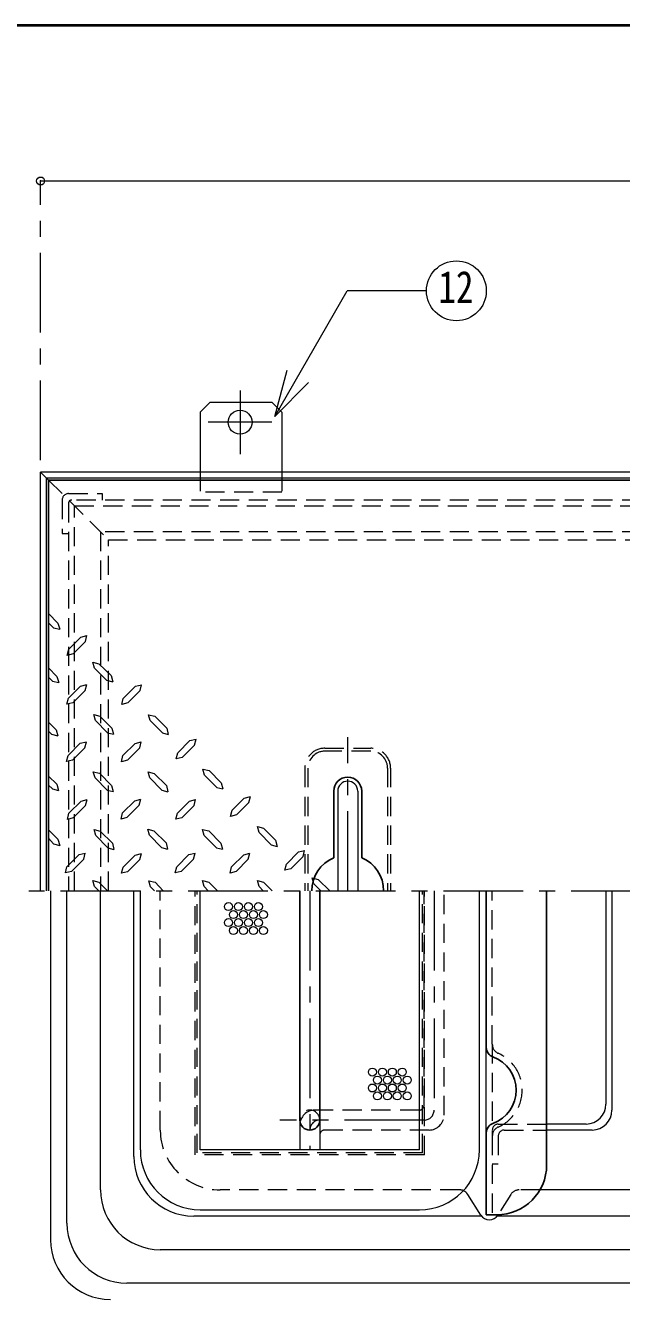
# Model space of a CAD drawing. Units: millimetres at full size, sheet at 1:8; details may follow other scales. Extents: x -1685 to 1555, y -1115 to 1133.
# Drawn here: x -1137 to -838, y 494 to 1133 of the extents above; entities that cross this region are included whole.
import ezdxf
from ezdxf.enums import TextEntityAlignment as Align

# ---------------------------------------------------------------- set-up
doc = ezdxf.new("R2010")
doc.units = ezdxf.units.MM
doc.header["$LTSCALE"] = 8
doc.header["$PDMODE"] = 32
doc.header["$PDSIZE"] = 4
doc.linetypes.add('CHAIN1', pattern=[8, 5, -1, 1, -1])
doc.linetypes.add('DASHED1', pattern=[1.8, 1.2, -0.6])
doc.layers.add('0-0_ﾚｲﾔ1', color=4, linetype='Continuous', lineweight=9)
doc.styles.add('ＭＳ ゴシック', font='')
doc.styles.get('ＭＳ ゴシック').set_extended_font_data('MS Gothic')

msp = doc.modelspace()

# ---------------------------------------------------------------- linework, layer by layer
at = {"layer": '0-0_ﾚｲﾔ1', "color": 1, "lineweight": 40}
msp.add_line((1555.424, 1133.018), (-1684.576, 1133.018), dxfattribs=at)
at = {"layer": '0-0_ﾚｲﾔ1', "linetype": 'CHAIN1'}
for p, q in [((-1129.576, 915.018), (-1129.576, 1055.018)), ((-1029.576, 950.018), (-1029.576, 918.018)), ((-1013.576, 934.018), (-1045.576, 934.018)), ((-975.576, 699.018), (-975.576, 776.018)), ((-1375.576, 699.018), (-114.576, 699.018)), ((-994.576, 699.018), (-994.576, 569.018)), ((-932.266, 699.018), (-932.266, 589.018)), ((-937.266, 584.018), (-1009.576, 584.018))]:
    msp.add_line(p, q, dxfattribs=at)
at = {"layer": '0-0_ﾚｲﾔ1'}
for p, q in [((-1129.576, 1055.018), (-409.576, 1055.018)), ((-1044.576, 944.018), (-1049.576, 939.018)), ((-1044.576, 944.018), (-1013.576, 944.018)), ((-1008.576, 939.018), (-1013.576, 944.018)), ((-1049.576, 939.018), (-1049.576, 909.018)), ((-1008.576, 939.018), (-1008.576, 909.018)), ((-1126.576, 906.018), (-1125.576, 905.018)), ((-1120.899, 833.247), (-1125.576, 838.111)), ((-1123.117, 830.932), (-1125.576, 833.391)), ((-1123.117, 830.932), (-1120.032, 830.161)), ((-1120.899, 833.247), (-1120.032, 830.161)), ((-1109.424, 826.207), (-1115.403, 820.132)), ((-1109.424, 826.207), (-1106.339, 827.075)), ((-1107.11, 823.99), (-1106.339, 827.075)), ((-1107.11, 823.99), (-1113.185, 817.915)), ((-1103.446, 813.768), (-1100.36, 812.9)), ((-1102.578, 810.682), (-1103.446, 813.768)), ((-1094.285, 806.922), (-1100.36, 812.9)), ((-1121.382, 806.536), (-1125.576, 810.898)), ((-1123.599, 804.222), (-1125.576, 806.199)), ((-1121.382, 806.536), (-1120.514, 803.45)), ((-1096.503, 804.607), (-1102.578, 810.682)), ((-1094.285, 806.922), (-1093.417, 803.836)), ((-1123.599, 804.222), (-1120.514, 803.45)), ((-1109.521, 801.715), (-1115.596, 795.64)), ((-1109.521, 801.715), (-1106.435, 802.486)), ((-1107.207, 799.497), (-1106.435, 802.486)), ((-1096.503, 804.607), (-1093.417, 803.836)), ((-1082.039, 801.618), (-1088.114, 795.543)), ((-1082.039, 801.618), (-1078.953, 802.39)), ((-1079.724, 799.4), (-1078.953, 802.39)), ((-1102.964, 787.443), (-1099.878, 786.672)), ((-1102.096, 784.454), (-1102.964, 787.443)), ((-1093.803, 780.597), (-1099.878, 786.672)), ((-1075.482, 787.347), (-1072.396, 786.575)), ((-1074.614, 784.357), (-1075.482, 787.347)), ((-1066.321, 780.5), (-1072.396, 786.575)), ((-1121.767, 779.825), (-1125.576, 783.634)), ((-1121.767, 779.825), (-1120.996, 776.74)), ((-1096.021, 778.282), (-1102.096, 784.454)), ((-1093.803, 780.597), (-1093.032, 777.511)), ((-1068.539, 778.186), (-1074.614, 784.357)), ((-1066.321, 780.5), (-1065.549, 777.415)), ((-1124.082, 777.511), (-1125.576, 779.006)), ((-1124.082, 777.511), (-1120.996, 776.74)), ((-1109.714, 772.979), (-1106.628, 773.75)), ((-1107.399, 770.761), (-1106.628, 773.75)), ((-1096.021, 778.282), (-1093.032, 777.511)), ((-1082.232, 772.882), (-1079.146, 773.654)), ((-1079.917, 770.665), (-1079.146, 773.654)), ((-1068.539, 778.186), (-1065.549, 777.415)), ((-1054.749, 774.329), (-1060.824, 768.254)), ((-1054.749, 774.329), (-1051.664, 775.1)), ((-1052.435, 772.111), (-1051.664, 775.1)), ((-1109.714, 772.979), (-1115.789, 766.904)), ((-1082.232, 772.882), (-1088.307, 766.807)), ((-1121.478, 752.44), (-1125.576, 756.538)), ((-1103.157, 758.707), (-1100.071, 757.936)), ((-1102.289, 755.718), (-1103.157, 758.707)), ((-1096.214, 749.547), (-1102.289, 755.718)), ((-1093.996, 751.861), (-1100.071, 757.936)), ((-1075.674, 758.611), (-1072.589, 757.84)), ((-1074.807, 755.622), (-1075.674, 758.611)), ((-1068.732, 749.45), (-1074.807, 755.622)), ((-1066.514, 751.765), (-1072.589, 757.84)), ((-1048.192, 760.057), (-1045.107, 759.286)), ((-1047.324, 757.068), (-1048.192, 760.057)), ((-1041.249, 750.897), (-1047.324, 757.068)), ((-1039.032, 753.211), (-1045.107, 759.286)), ((-1123.696, 750.125), (-1125.576, 752.006)), ((-1123.696, 750.125), (-1120.61, 749.354)), ((-1121.478, 752.44), (-1120.61, 749.354)), ((-1096.214, 749.547), (-1093.224, 748.775)), ((-1093.996, 751.861), (-1093.224, 748.775)), ((-1068.732, 749.45), (-1065.742, 748.679)), ((-1066.514, 751.765), (-1065.742, 748.679)), ((-1041.249, 750.897), (-1038.26, 750.125)), ((-1039.032, 753.211), (-1038.26, 750.125)), ((-1109.328, 743.954), (-1115.403, 737.879)), ((-1109.328, 743.954), (-1106.242, 744.725)), ((-1107.014, 741.736), (-1106.242, 744.725)), ((-1082.424, 744.147), (-1088.499, 738.072)), ((-1082.424, 744.147), (-1079.339, 744.918)), ((-1080.11, 741.929), (-1079.339, 744.918)), ((-1054.942, 744.05), (-1061.017, 737.975)), ((-1054.942, 744.05), (-1051.857, 744.822)), ((-1052.628, 741.832), (-1051.857, 744.822)), ((-1027.46, 745.497), (-1033.535, 739.422)), ((-1027.46, 745.497), (-1024.374, 746.268)), ((-1025.146, 743.279), (-1024.374, 746.268)), ((-1120.899, 724.861), (-1125.576, 729.538)), ((-1102.771, 729.682), (-1099.685, 728.911)), ((-1101.903, 726.693), (-1102.771, 729.682)), ((-1093.61, 722.836), (-1099.685, 728.911)), ((-1075.867, 729.875), (-1072.782, 729.104)), ((-1074.999, 726.886), (-1075.867, 729.875)), ((-1066.707, 723.029), (-1072.782, 729.104)), ((-1048.385, 729.779), (-1045.299, 729.007)), ((-1047.517, 726.79), (-1048.385, 729.779)), ((-1039.224, 722.932), (-1045.299, 729.007)), ((-1020.903, 731.225), (-1017.817, 730.454)), ((-1020.035, 728.236), (-1020.903, 731.225)), ((-1011.742, 724.379), (-1017.817, 730.454)), ((-1123.117, 722.547), (-1125.576, 725.357)), ((-1123.117, 722.547), (-1120.032, 721.775)), ((-1120.899, 724.861), (-1120.032, 721.775)), ((-1095.828, 720.522), (-1101.903, 726.693)), ((-1093.61, 722.836), (-1092.839, 719.75)), ((-1068.924, 720.715), (-1074.999, 726.886)), ((-1066.707, 723.029), (-1065.935, 719.943)), ((-1041.442, 720.618), (-1047.517, 726.79)), ((-1039.224, 722.932), (-1038.453, 719.847)), ((-1013.96, 722.065), (-1020.035, 728.236)), ((-1011.742, 724.379), (-1010.971, 721.293)), ((-1110.292, 717.147), (-1116.367, 711.072)), ((-1110.292, 717.147), (-1107.207, 717.918)), ((-1107.978, 714.929), (-1107.207, 717.918)), ((-1095.828, 720.522), (-1092.839, 719.75)), ((-1082.135, 716.954), (-1088.21, 710.879)), ((-1082.135, 716.954), (-1079.049, 717.725)), ((-1079.821, 714.736), (-1079.049, 717.725)), ((-1068.924, 720.715), (-1065.935, 719.943)), ((-1055.232, 717.147), (-1061.307, 711.072)), ((-1055.232, 717.147), (-1052.146, 717.918)), ((-1052.917, 714.929), (-1052.146, 717.918)), ((-1041.442, 720.618), (-1038.453, 719.847)), ((-1027.749, 717.05), (-1033.824, 710.975)), ((-1027.749, 717.05), (-1024.664, 717.822)), ((-1025.435, 714.832), (-1024.664, 717.822)), ((-1013.96, 722.065), (-1010.971, 721.293)), ((-1000.267, 718.497), (-1006.342, 712.422)), ((-1000.267, 718.497), (-997.182, 719.268)), ((-997.953, 716.279), (-997.182, 719.268)), ((-1103.446, 704.225), (-1100.36, 703.357)), ((-1102.578, 701.14), (-1103.446, 704.225)), ((-1096.021, 699.018), (-1100.36, 703.357)), ((-1075.289, 704.032), (-1072.203, 703.261)), ((-1074.517, 701.043), (-1075.289, 704.032)), ((-1068.123, 699.018), (-1072.203, 703.261)), ((-1048.385, 704.225), (-1045.299, 703.357)), ((-1047.614, 701.14), (-1048.385, 704.225)), ((-1040.96, 699.018), (-1045.299, 703.357)), ((-1020.903, 704.129), (-1017.817, 703.357)), ((-1020.035, 701.14), (-1020.903, 704.129)), ((-1013.478, 699.018), (-1017.817, 703.357)), ((-984.507, 699.018), (-990.335, 704.707)), ((-1116.365, 532.23), (-1116.365, 699.018)), ((-1100.457, 699.018), (-1102.578, 701.14)), ((-1082.788, 565.807), (-1082.788, 699.018)), ((-1072.492, 699.018), (-1074.517, 701.043)), ((-1045.492, 699.018), (-1047.614, 701.14)), ((-1017.914, 699.018), (-1020.035, 701.14)), ((-846.076, 699.018), (-846.076, 592.018)), ((-843.076, 699.018), (-843.076, 589.018)), ((-906.076, 577.658), (-906.076, 620.378)), ((-856.076, 582.018), (-875.826, 582.018)), ((-853.076, 579.018), (-875.826, 579.018)), ((-908.408, 535.807), (-1052.788, 535.807)), ((-638.408, 535.807), (-900.744, 535.807)), ((-452.788, 502.23), (-1086.365, 502.23))]:
    msp.add_line(p, q, dxfattribs=at)
at = {"layer": '0-0_ﾚｲﾔ1', "color": 7, "lineweight": 18}
for p, q in [((-1012.161, 936.967), (-975.796, 999.952)), ((-936.09, 999.952), (-975.796, 999.952)), ((-1012.161, 936.967), (-1005.949, 960.149)), ((-1012.161, 936.967), (-995.19, 953.938)), ((-409.576, 909.018), (-1129.576, 909.018)), ((-1129.576, 909.018), (-1126.576, 906.018)), ((-1129.576, 699.018), (-1129.576, 909.018)), ((-412.576, 906.018), (-1126.576, 906.018)), ((-1126.576, 699.018), (-1126.576, 906.018)), ((-980.576, 749.018), (-980.576, 699.018)), ((-970.576, 749.018), (-970.576, 699.018)), ((-1124.576, 699.018), (-1124.576, 524.018)), ((-1079.576, 569.018), (-1079.576, 699.018)), ((-1049.576, 569.018), (-1049.576, 699.018)), ((-939.576, 569.018), (-939.576, 699.018)), ((-909.576, 569.018), (-909.576, 699.018)), ((-999.576, 584.018), (-999.576, 569.018)), ((-989.576, 584.018), (-989.576, 569.018)), ((-939.576, 569.018), (-1049.576, 569.018)), ((-908.801, 536.344), (-915.352, 546.692)), ((-659.727, 549.018), (-879.176, 549.018)), ((-1049.576, 539.018), (-939.576, 539.018)), ((-900.237, 536.525), (-900.352, 536.344))]:
    msp.add_line(p, q, dxfattribs=at)
at = {"layer": '0-0_ﾚｲﾔ1', "linetype": 'DASHED1'}
for p, q in [((-1049.576, 909.018), (-1049.576, 899.018)), ((-1008.576, 909.018), (-1008.576, 899.018)), ((-1125.576, 905.018), (-1115.108, 894.55)), ((-1118.776, 895.018), (-1118.776, 878.218)), ((-1115.576, 898.218), (-1098.776, 898.218)), ((-1098.776, 898.218), (-1098.776, 895.018)), ((-1008.576, 899.018), (-1049.576, 899.018)), ((-1112.576, 892.018), (-426.576, 892.018)), ((-1112.576, 699.018), (-1112.576, 892.018)), ((-1118.776, 878.218), (-1115.576, 878.218)), ((-439.576, 879.018), (-1099.576, 879.018)), ((-1099.576, 879.018), (-1099.576, 699.018)), ((-1069.576, 579.018), (-1069.576, 699.018)), ((-1052.076, 566.518), (-1052.076, 699.018)), ((-1051.076, 567.518), (-1051.076, 699.018)), ((-938.076, 567.518), (-938.076, 699.018)), ((-937.266, 591.518), (-937.266, 699.018)), ((-937.076, 566.518), (-937.076, 699.018)), ((-927.266, 586.518), (-927.266, 699.018)), ((-903.076, 622.067), (-903.076, 575.969)), ((-939.766, 589.018), (-992.076, 589.018)), ((-900.076, 582.018), (-875.826, 582.018)), ((-934.766, 579.018), (-987.076, 579.018)), ((-900.076, 576.018), (-900.076, 562.018)), ((-897.076, 579.018), (-875.826, 579.018)), ((-937.076, 566.518), (-1052.076, 566.518)), ((-938.076, 567.518), (-1051.076, 567.518)), ((-903.076, 562.018), (-900.076, 562.018)), ((-919.576, 549.018), (-1039.576, 549.018)), ((-893.801, 546.692), (-900.237, 536.525)), ((-879.176, 549.018), (-889.576, 549.018))]:
    msp.add_line(p, q, dxfattribs=at)
at = {"layer": '0-0_ﾚｲﾔ1', "color": 5, "lineweight": 25}
for p, q in [((-1125.576, 905.018), (-413.576, 905.018)), ((-1125.576, 699.018), (-1125.576, 905.018)), ((-982.576, 749.018), (-982.576, 715.601)), ((-968.576, 749.018), (-968.576, 715.601)), ((-999.576, 699.018), (-999.576, 584.018)), ((-989.576, 699.018), (-989.576, 584.018)), ((-906.076, 699.018), (-906.076, 620.378)), ((-875.826, 561.518), (-875.826, 699.018)), ((-906.076, 536.518), (-906.076, 577.658)), ((-906.076, 536.518), (-900.826, 536.518))]:
    msp.add_line(p, q, dxfattribs=at)
at = {"layer": '0-0_ﾚｲﾔ1', "color": 7, "linetype": 'DASHED1', "lineweight": 18}
for p, q in [((-425.176, 895.018), (-1113.976, 895.018)), ((-1115.576, 893.418), (-1115.576, 699.018)), ((-1115.108, 894.55), (-1095.576, 875.018)), ((-1095.576, 875.018), (-443.576, 875.018)), ((-1095.576, 699.018), (-1095.576, 875.018)), ((-987.076, 770.518), (-964.076, 770.518)), ((-964.076, 769.018), (-987.076, 769.018)), ((-997.076, 760.518), (-997.076, 699.018)), ((-995.576, 760.518), (-995.576, 699.018)), ((-955.576, 760.518), (-955.576, 699.018)), ((-954.076, 760.518), (-954.076, 699.018)), ((-903.076, 622.067), (-903.076, 699.018)), ((-903.076, 575.969), (-903.076, 536.518))]:
    msp.add_line(p, q, dxfattribs=at)
at = {"layer": '0-0_ﾚｲﾔ1', "color": 3, "lineweight": 18}
for p, q in [((-1099.576, 549.018), (-1099.576, 699.018)), ((-469.576, 519.018), (-1069.576, 519.018))]:
    msp.add_line(p, q, dxfattribs=at)
at = {"layer": '0-0_ﾚｲﾔ1'}
for points in [[(-1113.185, 817.915), (-1116.271, 817.047), (-1115.403, 820.132)], [(-1107.207, 799.497), (-1113.378, 793.325), (-1116.367, 792.554), (-1115.596, 795.64)], [(-1079.724, 799.4), (-1085.896, 793.229), (-1088.885, 792.457), (-1088.114, 795.543)], [(-1107.399, 770.761), (-1113.571, 764.59), (-1116.56, 763.818), (-1115.789, 766.904)], [(-1079.917, 770.665), (-1086.089, 764.493), (-1089.078, 763.722), (-1088.307, 766.807)], [(-1052.435, 772.111), (-1058.607, 765.94), (-1061.596, 765.168), (-1060.824, 768.254)], [(-1107.014, 741.736), (-1113.185, 735.565), (-1116.174, 734.793), (-1115.403, 737.879)], [(-1080.11, 741.929), (-1086.282, 735.757), (-1089.271, 734.986), (-1088.499, 738.072)], [(-1052.628, 741.832), (-1058.799, 735.661), (-1061.789, 734.89), (-1061.017, 737.975)], [(-1025.146, 743.279), (-1031.317, 737.107), (-1034.307, 736.336), (-1033.535, 739.422)], [(-997.953, 716.279), (-1004.124, 710.107), (-1007.114, 709.336), (-1006.342, 712.422)], [(-1107.978, 714.929), (-1114.149, 708.757), (-1117.139, 707.986), (-1116.367, 711.072)], [(-1079.821, 714.736), (-1085.992, 708.565), (-1088.982, 707.793), (-1088.21, 710.879)], [(-1052.917, 714.929), (-1059.089, 708.757), (-1062.078, 707.986), (-1061.307, 711.072)], [(-1025.435, 714.832), (-1031.607, 708.661), (-1034.596, 707.89), (-1033.824, 710.975)], [(-989.082, 699.018), (-992.553, 702.49), (-993.421, 705.575), (-990.335, 704.707)]]:
    msp.add_lwpolyline(points, dxfattribs=at)
at = {"layer": '0-0_ﾚｲﾔ1', "color": 7, "lineweight": 18}
msp.add_circle((-921.09, 999.952), 15, dxfattribs=at)
at = {"layer": '0-0_ﾚｲﾔ1'}
for centre, radius in [((-1029.576, 934.018), 6), ((-1035.397, 691.078), 2), ((-1030.397, 691.078), 2), ((-1025.397, 691.078), 2), ((-1020.397, 691.078), 2), ((-1035.397, 683.078), 2), ((-1032.897, 687.078), 2), ((-1030.397, 683.078), 2), ((-1027.897, 687.078), 2), ((-1025.397, 683.078), 2), ((-1022.897, 687.078), 2), ((-1020.397, 683.078), 2), ((-1017.897, 687.078), 2), ((-1032.897, 679.078), 2), ((-1027.897, 679.078), 2), ((-1022.897, 679.078), 2), ((-1017.897, 679.078), 2), ((-963.213, 608.109), 2), ((-958.213, 608.109), 2), ((-953.213, 608.109), 2), ((-948.213, 608.109), 2), ((-963.213, 600.109), 2), ((-960.713, 604.109), 2), ((-958.213, 600.109), 2), ((-955.713, 604.109), 2), ((-953.213, 600.109), 2), ((-950.713, 604.109), 2), ((-948.213, 600.109), 2), ((-945.713, 604.109), 2), ((-960.713, 596.109), 2), ((-955.713, 596.109), 2), ((-950.713, 596.109), 2), ((-945.713, 596.109), 2)]:
    msp.add_circle(centre, radius, dxfattribs=at)
at = {"layer": '0-0_ﾚｲﾔ1', "linetype": 'DASHED1'}
for centre, radius, start, end in [((-1115.576, 895.018), 3.2, 90, 180), ((-992.076, 581.518), 7.5, 90, 180), ((-939.766, 591.518), 2.5, 270, 0), ((-934.766, 586.518), 7.5, 270, 0), ((-900.076, 579.018), 3, 90, 180), ((-1039.576, 579.018), 30, 180, 270), ((-987.076, 576.518), 2.5, 90, 180), ((-897.076, 576.018), 3, 90, 180), ((-919.576, 544.018), 5, 66.59816, 90), ((-889.576, 544.018), 5, 90, 147.66647)]:
    msp.add_arc(centre, radius, start, end, dxfattribs=at)
at = {"layer": '0-0_ﾚｲﾔ1', "color": 7, "linetype": 'DASHED1', "lineweight": 18}
for centre, radius, start, end in [((-1113.976, 893.418), 1.6, 90, 180), ((-987.076, 760.518), 10, 90, 180), ((-987.076, 760.518), 8.5, 90, 180), ((-964.076, 760.518), 10, 0, 90), ((-964.076, 760.518), 8.5, 0, 90), ((-898.076, 622.067), 5, 180, 246.11146), ((-908.285, 599.018), 20.208, 293.88854, 66.11146), ((-994.576, 584.018), 5, 0, 180), ((-898.076, 575.969), 5, 113.88854, 180)]:
    msp.add_arc(centre, radius, start, end, dxfattribs=at)
at = {"layer": '0-0_ﾚｲﾔ1', "color": 5, "lineweight": 25}
for centre, radius, start, end in [((-975.576, 749.018), 7, 0, 180), ((-975.576, 699.018), 18, 112.88538, 180), ((-975.576, 699.018), 18, 0, 67.11462), ((-901.076, 620.378), 5, 180, 250.15666), ((-908.785, 599.018), 17.708, 289.84334, 70.15666), ((-994.576, 584.018), 5, 180, 0), ((-901.076, 577.658), 5, 109.84334, 180), ((-900.826, 561.518), 25, 270, 0)]:
    msp.add_arc(centre, radius, start, end, dxfattribs=at)
at = {"layer": '0-0_ﾚｲﾔ1', "color": 7, "lineweight": 18}
for centre, radius, start, end in [((-975.576, 749.018), 5, 0, 180), ((-1049.576, 569.018), 30, 180, 270), ((-939.576, 569.018), 30, 270, 0), ((-919.576, 544.018), 5, 32.33353, 66.59816), ((-904.576, 539.018), 5, 212.33353, 327.66647), ((-1094.576, 524.018), 30, 180, 270)]:
    msp.add_arc(centre, radius, start, end, dxfattribs=at)
at = {"layer": '0-0_ﾚｲﾔ1', "linetype": 'CHAIN1'}
for centre, start, end in [((-937.266, 589.018), 270, 0), ((-989.576, 579.018), 90, 180)]:
    msp.add_arc(centre, 5, start, end, dxfattribs=at)
at = {"layer": '0-0_ﾚｲﾔ1'}
for centre, radius, start, end in [((-856.076, 592.018), 10, 270, 0), ((-853.076, 589.018), 10, 270, 0), ((-1052.788, 565.807), 30, 180, 270), ((-1086.365, 532.23), 30, 180, 270)]:
    msp.add_arc(centre, radius, start, end, dxfattribs=at)
at = {"layer": '0-0_ﾚｲﾔ1', "color": 3, "lineweight": 18}
msp.add_arc((-1069.576, 549.018), 30, 180, 270, dxfattribs=at)
at = {"layer": '0-0_ﾚｲﾔ1', "color": 1}
msp.add_point((-1129.576, 1055.018), dxfattribs=at)

# ---------------------------------------------------------------- texts
at = {"layer": '0-0_ﾚｲﾔ1', "color": 7, "style": 'ＭＳ ゴシック', "width": 0.8}
msp.add_text('12', height=16.13, dxfattribs=at).set_placement((-930.09, 988.952), align=Align.BOTTOM_LEFT)

doc.saveas('drawing.dxf')
